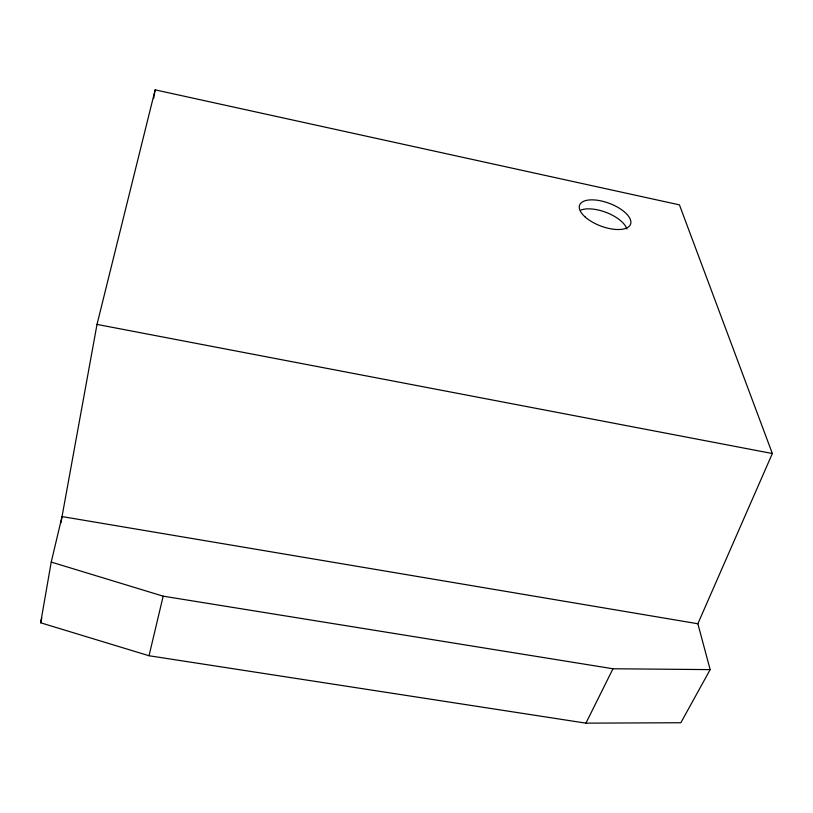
<?xml version="1.0" encoding="UTF-8"?>
<svg xmlns="http://www.w3.org/2000/svg" width="813" height="813" viewBox="0 0 813 813"><rect width="100%" height="100%" fill="white"/><g stroke="black" fill="none" stroke-linecap="round" stroke-linejoin="round"><path stroke-width="1.22" d="M40.65 622.788L51.229 562.078L62.032 516.57L97.011 324.417L155.151 89.847L679.434 204.866L772.35 453.522L697.859 623.754L710.156 669.617L680.847 722.737L585.929 723.153L149.033 655.745L40.65 622.788L41.788 617.921M60.934 522.82L62.032 516.57L697.859 623.754M153.606 98.515L155.151 89.847M149.033 655.745L163.169 596.173L612.982 668.764L710.156 669.617M585.929 723.153L612.982 668.764M97.011 324.417L772.35 453.522M51.229 562.078L163.169 596.173M581 209.998A27.083 12.215 20.6 0 1 607.626 213.006A27.083 12.215 20.6 0 1 626.864 228.981M585.208 217.03A27.195 12.114 20.6 0 0 629.272 226.227A27.195 12.114 20.6 0 0 600.746 200.841A27.195 12.114 20.6 0 0 585.208 217.03"/></g></svg>
